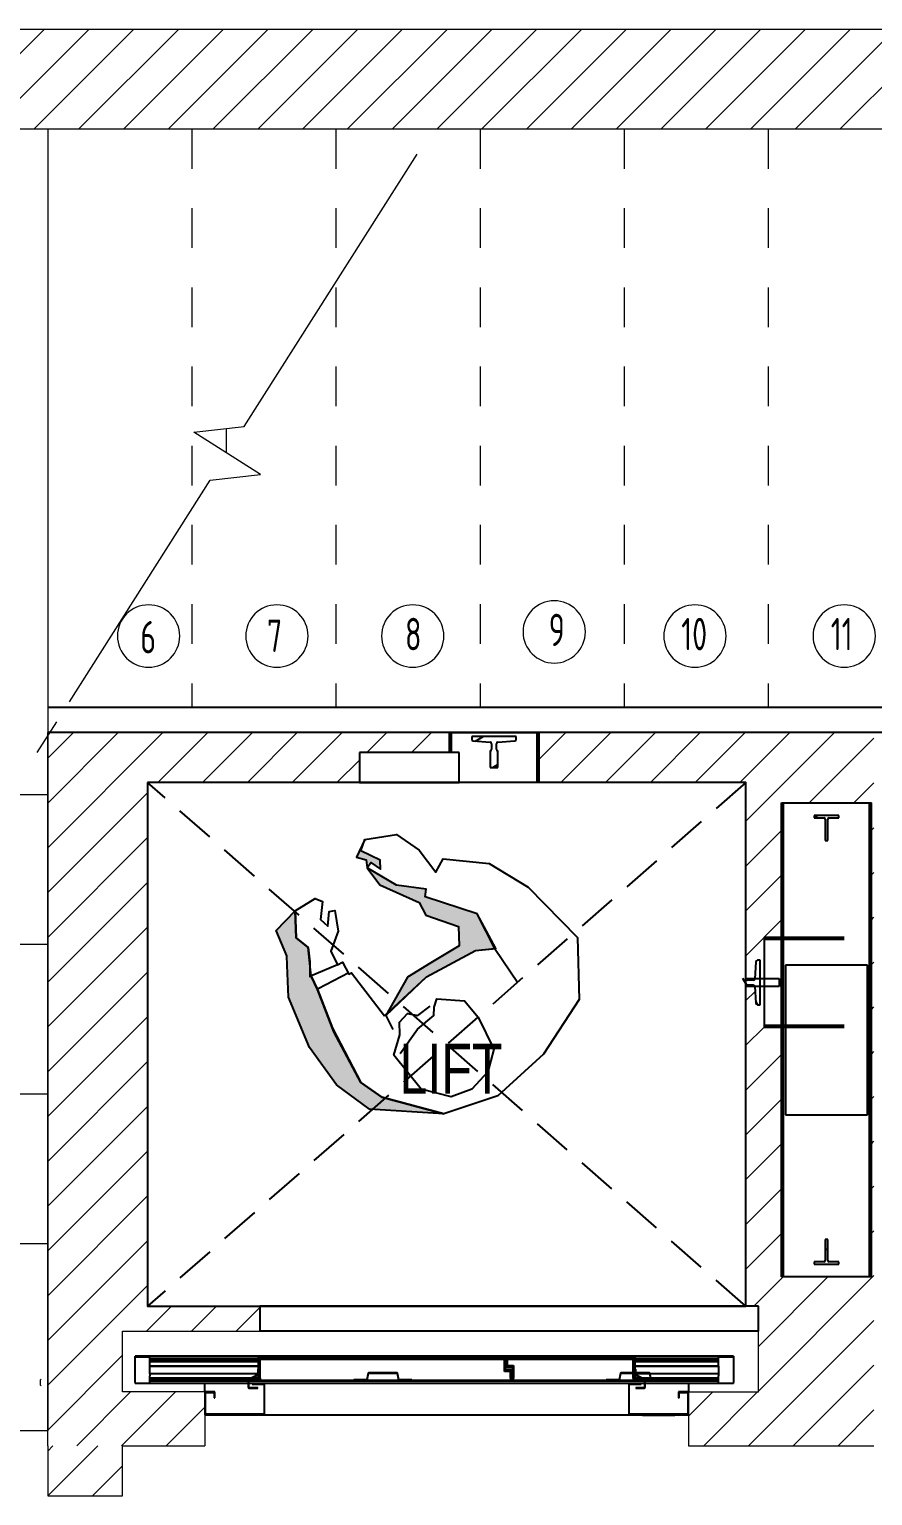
# Model space of a CAD drawing. Header units: millimetres. Extents: x -18512 to 101824, y -95768 to 52898.
# Drawn here: x 17711 to 19402, y -56457 to -53517 of the extents above; entities that cross this region are included whole.
import ezdxf

# ---------------------------------------------------------------- set-up
doc = ezdxf.new("R2010")
doc.units = ezdxf.units.MM
doc.header["$LTSCALE"] = 25
doc.linetypes.add('Dash', pattern=[6.35, 3.175, -3.175])
doc.linetypes.add('HIDDEN2', pattern=[4.7625, 3.175, -1.5875])
doc.layers.get('0').update_dxf_attribs({"color": 254, "lineweight": 0})
for name, color, linetype in [('721T_Furniture', 1, 'Continuous'), ('A-WALL-LINE', 7, 'Continuous'), ('AR WALL HATCH', 8, 'Continuous'), ('hidden', 2, 'HIDDEN2'), ('projection 1', 1, 'Continuous'), ('projection 2', 2, 'Continuous'), ('SGF GLASS', 152, 'Continuous'), ('shadow', 251, 'Continuous')]:
    doc.layers.add(name, color=color, linetype=linetype)
for name, color, linetype, lineweight in [('A-ANNO-NOTE', 2, 'Continuous', 9), ('A-AREA-IDEN', 2, 'Continuous', 9), ('A-FLOR-OTLN', 6, 'Continuous', 18), ('A-FLOR-STRS', 2, 'Continuous', 9), ('hatch', 252, 'Continuous', 0), ('I-WALL', 2, 'Continuous', 9)]:
    doc.layers.add(name, color=color, linetype=linetype, lineweight=lineweight)
doc.styles.add('Arial Narrow_1', font='fi_9001f.ttf', dxfattribs={"width": 0.75, "height": 235.987842})
doc.styles.add('Arial Narrow_4', font='fi_9001f.ttf', dxfattribs={"width": 0.75, "height": 147.492401})
pattern_1 = [(30, (12271.61, -58633.54), (-31.75, 54.9926), [])]

# ---------------------------------------------------------------- blocks, each defined once
blk = doc.blocks.new('M_CIRCLE-2 - M_SECTION-8340926-STAIR _ FIRST FLOOR')
at = {"layer": 'A-ANNO-NOTE'}
blk.add_circle((0, 0), 2.5, dxfattribs=at)
blk = doc.blocks.new('M_CIRCLE-2 - M_SECTION-8340927-STAIR _ FIRST FLOOR')
at = {"layer": 'A-ANNO-NOTE'}
blk.add_circle((0, 0), 2.5, dxfattribs=at)
blk = doc.blocks.new('M_CIRCLE-2 - M_SECTION-8340928-STAIR _ FIRST FLOOR')
at = {"layer": 'A-ANNO-NOTE'}
blk.add_circle((0, 0), 2.5, dxfattribs=at)
blk = doc.blocks.new('M_CIRCLE-2 - M_SECTION-8340939-STAIR _ FIRST FLOOR')
at = {"layer": 'A-ANNO-NOTE'}
blk.add_circle((0, 0), 2.5, dxfattribs=at)
blk = doc.blocks.new('M_CIRCLE-2 - M_SECTION-8340940-STAIR _ FIRST FLOOR')
at = {"layer": 'A-ANNO-NOTE'}
blk.add_circle((0, 0), 2.5, dxfattribs=at)
blk = doc.blocks.new('M_CIRCLE-2 - M_SECTION-8340941-STAIR _ FIRST FLOOR')
at = {"layer": 'A-ANNO-NOTE'}
blk.add_circle((0, 0), 2.5, dxfattribs=at)
blk = doc.blocks.new('man-stand-shdw')
at = {"layer": 'shadow'}
for points in [[(36.03, 15.93), (34.78, 11.86), (32.78, 12.86), (31.43, 11.72), (26.78, 10.86), (17.78, 13.86), (14.78, 12.86), (7.78, 15.86), (4.78, 12.86), (6.78, 5.86), (8.44, 0.05), (6.21, -9.52), (5.41, 2.9), (1.4, 14.52), (-1.45, 17.76), (6.61, 20.73), (17.62, 15.73), (18.62, 17.13), (24.02, 13.32), (31.43, 11.72), (31.63, 13.12), (29.03, 13.52), (30.43, 14.92), (35.03, 13.52)], [(-18.02, -16.73), (-5.22, -27.14), (3.78, -28.14), (13.78, -26.14), (24.78, -21.14), (29.78, -16.14), (31.28, -14.64), (36.78, -12.14), (36.63, -6.11), (32.43, -10.32), (29.03, -10.12), (26.62, -12.22), (24.42, -14.52), (24.22, -14.32), (21.22, -15.52), (12.98, -19.56), (0.2, -24.14), (-5.41, -23.34)]]:
    blk.add_hatch(color=256, dxfattribs=at).paths.add_polyline_path(points)
blk.add_lwpolyline([(6.41, -9.72), (5.41, 2.9), (1.4, 14.52), (-1.6, 17.93), (6.61, 20.73), (17.62, 15.73), (18.62, 17.13), (24.02, 13.32), (31.43, 11.72), (31.63, 13.12), (29.03, 13.52), (30.43, 14.92), (35.03, 13.52), (36.03, 15.93), (31.63, 21.53), (25.62, 22.34), (19.62, 21.33), (20.42, 24.54), (12.21, 30.75), (2.4, 32.75), (-13.21, 31.95), (-22.82, 22.14), (-25.22, 7.91), (-24.02, -5.71), (-18.02, -16.73), (-5.41, -23.34), (0.2, -24.14), (12.21, -19.93), (21.22, -15.52), (24.22, -14.32), (29.03, -10.12), (32.43, -10.32), (36.63, -6.11), (35.23, -1.1), (33.63, -0.5), (31.23, -3.71), (29.03, -3.71), (31.03, -1.1), (30.23, -0.1), (26.62, -2.9), (24.82, -7.31), (21.62, -8.51), (21.22, -7.31), (18.42, -8.31), (18.22, -7.71)], close=True)
for points in [[(-1.6, 17.73), (-10.21, 15.73)], [(-1.8, -13.52), (-1, -6.91), (-1.6, -2.3), (-0.4, -0.9), (0.4, 0.9), (-4.4, 4.71), (-9.01, 4.11), (-16.42, 1.3), (-18.82, -3.31), (-18.82, -8.51), (-16.62, -12.92), (-10.61, -16.13), (-1, -14.72), (1, -10.52), (3, -8.51), (3, -5.91), (1, -4.71), (0.4, -1.3)], [(6.21, -9.52), (3, -10.72)], [(18.62, -8.11), (21.22, -15.32)], [(21.62, -8.51), (24.42, -14.52)]]:
    blk.add_lwpolyline(points)
for points in [[(36.03, 15.93), (34.78, 11.86), (32.78, 12.86), (31.43, 11.72), (26.78, 10.86), (17.78, 13.86), (14.78, 12.86), (7.78, 15.86), (4.78, 12.86), (6.78, 5.86), (8.44, 0.05), (6.21, -9.52), (5.41, 2.9), (1.4, 14.52), (-1.45, 17.76), (6.61, 20.73), (17.62, 15.73), (18.62, 17.13), (24.02, 13.32), (31.43, 11.72), (31.63, 13.12), (29.03, 13.52), (30.43, 14.92), (35.03, 13.52)], [(-18.02, -16.73), (-5.22, -27.14), (3.78, -28.14), (13.78, -26.14), (24.78, -21.14), (29.78, -16.14), (31.28, -14.64), (36.78, -12.14), (36.63, -6.11), (32.43, -10.32), (29.03, -10.12), (26.62, -12.22), (24.42, -14.52), (24.22, -14.32), (21.22, -15.52), (12.98, -19.56), (0.2, -24.14), (-5.41, -23.34), (-18.02, -16.73)]]:
    blk.add_lwpolyline(points, close=True, dxfattribs=at)

msp = doc.modelspace()

# ---------------------------------------------------------------- hatches: boundary and pattern name
at = {"layer": 'AR WALL HATCH', "lineweight": 5, "ltscale": 25}
h = msp.add_hatch(dxfattribs=at)
h.set_pattern_fill('ANSI31', color=256, scale=20, style=0)
h.set_pattern_definition([(45, (15109.02, 35539.32), (-44.90128, 44.90128), [])])
h.paths.add_polyline_path([(20263.4, -53517.4), (20263.4, -53567.4), (20462.8, -53567.4), (20462.8, -53717.4), (16108.1, -53717.4), (16108.1, -53567.4), (16888.1, -53567.4), (16888.1, -53517.4), (19256.7, -53517.4)])
h = msp.add_hatch(dxfattribs=at)
h.set_pattern_fill('ANSI31', color=256, scale=20, style=0)
h.set_pattern_definition([(45, (-5e-12, -25850), (-44.90128, 44.90128), [])])
h.paths.add_polyline_path([(19404.9, -54960.4), (19404.9, -54927.4), (18733.1, -54927.4), (18733.1, -55027.4), (19148.3, -55027.4), (19148.3, -55420.5), (19165.9, -55420.5), (19168.3, -55387, -0.393583), (19171.4, -55384), (19176.9, -55384), (19176.9, -55420.5), (19184.9, -55420.5), (19184.9, -55346.5), (19184.9, -55342.5), (19184.9, -55338.5), (19219.9, -55338.5), (19219.9, -55068.5), (19223.9, -55068.5), (19227.9, -55068.5), (19391.9, -55068.5), (19395.9, -55068.5), (19399.9, -55068.5), (19399.9, -56018.5), (19395.9, -56018.5), (19391.9, -56018.5), (19227.9, -56018.5), (19223.9, -56018.5), (19219.9, -56018.5), (19219.9, -55518.5), (19184.9, -55518.5), (19184.9, -55514.5), (19184.9, -55510.5), (19184.9, -55436.5), (19176.9, -55436.5), (19176.9, -55473), (19171.4, -55473, -0.393577), (19168.3, -55470.1), (19165.9, -55436.5), (19148.3, -55436.5), (19148.3, -56077.4), (19173.2, -56077.4), (19173.2, -56127.4), (19173.3, -56249.4), (19033.2, -56249.4), (19033.2, -56357.4), (19404.9, -56357.4)])
h.paths.add_polyline_path([(17948.1, -55027.4), (18373.2, -55027.4), (18373.2, -54967.4), (18553.1, -54967.4), (18553.1, -54927.4), (17752.5, -54927.4), (17748.1, -54934.3), (17748.1, -56357.4), (18063.2, -56357.4), (18063.2, -56249.4), (17898.2, -56249.4), (17898.2, -56127.4), (18173.2, -56127.4), (18173.2, -56077.4), (17948.1, -56077.4)])
h = msp.add_hatch(dxfattribs=at)
h.set_pattern_fill('ANSI31', color=256, scale=20, style=0)
h.set_pattern_definition([(45, (11249.02, 34299.323), (-44.90128, 44.90128), [])])
h.paths.add_polyline_path([(17898.1, -56357.4), (17898.1, -56457.4), (17735.1, -56457.4), (17812, -56457.4), (17748.1, -56457.4), (17748.1, -56357.4)])
at = {"layer": 'projection 1'}
h = msp.add_hatch(dxfattribs=at)
h.set_pattern_fill('ANSI31', color=256, scale=508, angle=345.0002, style=0)
h.set_pattern_definition([(30.0002, (15438.094, -49954.02), (-31.7502, 54.9925), [])])
edge = h.paths.add_edge_path()
edge.add_ellipse((18635.1, -54949.6), major_axis=(3.19, -0.23), ratio=1, start_angle=4.0656, end_angle=90)
edge.add_line((18635.4, -54946.4), (18601.6, -54944))
edge.add_ellipse((18601.8, -54940.9), major_axis=(-3.2, 0), ratio=1, start_angle=0, end_angle=85.9344, ccw=False)
edge.add_line((18598.6, -54940.9), (18598.6, -54935.4))
edge.add_line((18598.6, -54935.4), (18687.6, -54935.4))
edge.add_line((18687.6, -54935.4), (18687.6, -54940.9))
edge.add_ellipse((18684.4, -54940.9), major_axis=(3.19, 0.23), ratio=1, start_angle=270, end_angle=355.9344, ccw=False)
edge.add_line((18684.6, -54944), (18650.8, -54946.4))
edge.add_ellipse((18651.1, -54949.6), major_axis=(-3.2, 0), ratio=1, start_angle=274.0656, end_angle=360)
edge.add_line((18647.9, -54949.6), (18647.9, -54960.8))
edge.add_ellipse((18651.1, -54960.8), major_axis=(-3.24, 0), ratio=1, start_angle=0, end_angle=90)
edge.add_line((18651.1, -54964), (18651.1, -54997.4))
edge.add_line((18651.1, -54997.4), (18635.1, -54997.4))
edge.add_line((18635.1, -54997.4), (18635.1, -54964))
edge.add_ellipse((18635.1, -54960.8), major_axis=(0, -3.24), ratio=1, start_angle=0, end_angle=90)
edge.add_line((18638.3, -54960.8), (18638.3, -54949.6))
h = msp.add_hatch(dxfattribs=at)
h.set_pattern_fill('ANSI31', color=256, scale=508, angle=705, style=0)
h.set_pattern_definition(pattern_1)
edge = h.paths.add_edge_path()
edge.add_ellipse((19304.9, -55101), major_axis=(2.5, 0), ratio=1, start_angle=0, end_angle=90)
edge.add_line((19304.9, -55098.5), (19284.9, -55098.5))
edge.add_line((19284.9, -55098.5), (19284.9, -55093.5))
edge.add_line((19284.9, -55093.5), (19334.9, -55093.5))
edge.add_line((19334.9, -55093.5), (19334.9, -55098.5))
edge.add_line((19334.9, -55098.5), (19314.9, -55098.5))
edge.add_ellipse((19314.9, -55101), major_axis=(0, 2.5), ratio=1, start_angle=0, end_angle=90)
edge.add_line((19312.4, -55101), (19312.4, -55143.5))
edge.add_line((19312.4, -55143.5), (19307.4, -55143.5))
edge.add_line((19307.4, -55143.5), (19307.4, -55101))
h = msp.add_hatch(dxfattribs=at)
h.set_pattern_fill('ANSI31', color=256, scale=508, angle=435.0002, style=0)
h.set_pattern_definition([(120.0002, (12271.61, -58633.54), (-54.9925, -31.75017), [])])
edge = h.paths.add_edge_path()
edge.add_line((19171.4, -55473), (19176.9, -55473))
edge.add_line((19176.9, -55473), (19176.9, -55384))
edge.add_line((19176.9, -55384), (19171.4, -55384))
edge.add_ellipse((19171.4, -55387.2), major_axis=(-3.2, 0), ratio=1, start_angle=270, end_angle=355.9344)
edge.add_line((19168.3, -55387), (19165.9, -55420.8))
edge.add_ellipse((19162.7, -55420.6), major_axis=(-0.23, -3.19), ratio=1, start_angle=4.0656, end_angle=90, ccw=False)
edge.add_line((19162.7, -55423.8), (19151.5, -55423.8))
edge.add_ellipse((19151.5, -55420.5), major_axis=(-3.24, 0), ratio=1, start_angle=0, end_angle=90, ccw=False)
edge.add_line((19148.3, -55420.5), (19114.9, -55420.5))
edge.add_line((19114.9, -55420.5), (19114.9, -55436.5))
edge.add_line((19114.9, -55436.5), (19148.3, -55436.5))
edge.add_ellipse((19151.5, -55436.5), major_axis=(0, 3.24), ratio=1, start_angle=0, end_angle=90, ccw=False)
edge.add_line((19151.5, -55433.3), (19162.7, -55433.3))
edge.add_ellipse((19162.7, -55436.5), major_axis=(3.2, 0), ratio=1, start_angle=4.0656, end_angle=90, ccw=False)
edge.add_line((19165.9, -55436.3), (19168.3, -55470.1))
edge.add_ellipse((19171.4, -55469.8), major_axis=(-3.19, -0.23), ratio=1, start_angle=0, end_angle=85.9344)
h = msp.add_hatch(dxfattribs=at)
h.set_pattern_fill('ANSI31', color=256, scale=508, angle=705, style=0)
h.set_pattern_definition(pattern_1)
edge = h.paths.add_edge_path()
edge.add_line((19312.4, -55986), (19312.4, -55943.5))
edge.add_line((19312.4, -55943.5), (19307.4, -55943.5))
edge.add_line((19307.4, -55943.5), (19307.4, -55986))
edge.add_ellipse((19304.9, -55986), major_axis=(0, -2.5), ratio=1, start_angle=0, end_angle=90, ccw=False)
edge.add_line((19304.9, -55988.5), (19284.9, -55988.5))
edge.add_line((19284.9, -55988.5), (19284.9, -55993.5))
edge.add_line((19284.9, -55993.5), (19334.9, -55993.5))
edge.add_line((19334.9, -55993.5), (19334.9, -55988.5))
edge.add_line((19334.9, -55988.5), (19314.9, -55988.5))
edge.add_ellipse((19314.9, -55986), major_axis=(-2.5, 0), ratio=1, start_angle=0, end_angle=90, ccw=False)
h = msp.add_hatch(dxfattribs=at)
h.set_pattern_fill('ANSI31', color=256, scale=508, angle=450.0002, style=0)
h.set_pattern_definition([(135.0002, (12664.86, -58554.355), (-44.9011, -44.90145), [])])
edge = h.paths.add_edge_path()
edge.add_line((18679, -56206.6), (18679, -56226.2))
edge.add_line((18679, -56226.2), (18161.4, -56226.2))
edge.add_line((18161.4, -56226.2), (18161.4, -56179.6))
edge.add_line((18161.4, -56179.6), (18185.2, -56179.6))
edge.add_line((18185.2, -56179.6), (18185.2, -56178.4))
edge.add_line((18185.2, -56178.4), (18161.4, -56178.4))
edge.add_ellipse((18161.4, -56179.6), major_axis=(-1.2, 0), ratio=1, start_angle=270, end_angle=360)
edge.add_line((18160.2, -56179.6), (18160.2, -56226.2))
edge.add_ellipse((18161.4, -56226.2), major_axis=(-1.2, 0), ratio=1, start_angle=0, end_angle=90)
edge.add_line((18161.4, -56227.4), (18679, -56227.4))
edge.add_ellipse((18679, -56226.2), major_axis=(1.2, 0), ratio=1, start_angle=270, end_angle=360)
edge.add_line((18680.2, -56226.2), (18680.2, -56206.6))
edge.add_ellipse((18679, -56206.6), major_axis=(0, 1.2), ratio=1, start_angle=270, end_angle=360)
edge.add_line((18679, -56205.4), (18666.2, -56205.4))
edge.add_line((18666.2, -56205.4), (18666.2, -56179.6))
edge.add_ellipse((18665, -56179.6), major_axis=(0, 1.2), ratio=1, start_angle=270, end_angle=360)
edge.add_line((18665, -56178.4), (18654.2, -56178.4))
edge.add_line((18654.2, -56178.4), (18654.2, -56179.6))
edge.add_line((18654.2, -56179.6), (18665, -56179.6))
edge.add_line((18665, -56179.6), (18665, -56205.4))
edge.add_ellipse((18666.2, -56205.4), major_axis=(0, -1.2), ratio=1, start_angle=270, end_angle=360)
edge.add_line((18666.2, -56206.6), (18679, -56206.6))
h = msp.add_hatch(dxfattribs=at)
h.set_pattern_fill('ANSI31', color=256, scale=508, angle=450.0002, style=0)
h.set_pattern_definition([(135.0002, (12674.86, -58554.355), (-44.9011, -44.90145), [])])
edge = h.paths.add_edge_path()
edge.add_line((18170.2, -56214.3), (18170.2, -56203.9))
edge.add_line((18170.2, -56203.9), (18169.2, -56203.9))
edge.add_line((18169.2, -56203.9), (18169.2, -56214.3))
edge.add_ellipse((18168.2, -56214.3), major_axis=(0, -1), ratio=1, start_angle=27.7585, end_angle=90, ccw=False)
edge.add_line((18168.7, -56215.1), (18151.3, -56224.3))
edge.add_ellipse((18152.2, -56226.1), major_axis=(-1.77, -0.93), ratio=1, start_angle=270, end_angle=332.2415)
edge.add_line((18150.2, -56226.1), (18150.2, -56239.9))
edge.add_ellipse((18152.2, -56239.9), major_axis=(0, -2), ratio=1, start_angle=270, end_angle=360)
edge.add_line((18152.2, -56241.9), (18169.2, -56241.9))
edge.add_line((18169.2, -56241.9), (18169.2, -56240.9))
edge.add_line((18169.2, -56240.9), (18152.2, -56240.9))
edge.add_ellipse((18152.2, -56239.9), major_axis=(-1, 0), ratio=1, start_angle=0, end_angle=90, ccw=False)
edge.add_line((18151.2, -56239.9), (18151.2, -56226.1))
edge.add_ellipse((18152.2, -56226.1), major_axis=(0, 1), ratio=1, start_angle=27.7585, end_angle=90, ccw=False)
edge.add_line((18151.7, -56225.2), (18169.1, -56216))
edge.add_ellipse((18168.2, -56214.3), major_axis=(1.77, 0.93), ratio=1, start_angle=270, end_angle=332.2415)
h = msp.add_hatch(dxfattribs=at)
h.set_pattern_fill('ANSI31', color=256, scale=508, angle=375, style=0)
h.set_pattern_definition([(60, (12664.86, -58554.355), (-54.9926, 31.75), [])])
edge = h.paths.add_edge_path()
edge.add_ellipse((18448.9, -56212.1), major_axis=(0, 0.1), ratio=1, start_angle=280, end_angle=360)
edge.add_line((18448.9, -56212), (18391.4, -56212))
edge.add_ellipse((18391.4, -56212.1), major_axis=(0.0174, 0.0985), ratio=1, start_angle=10, end_angle=90)
edge.add_line((18391.4, -56212), (18389, -56225.4))
edge.add_ellipse((18388.1, -56225.3), major_axis=(0.9, 0), ratio=1, start_angle=270, end_angle=350, ccw=False)
edge.add_line((18388.1, -56226.2), (18362.2, -56226.2))
edge.add_line((18362.2, -56226.2), (18362.2, -56225.4))
edge.add_line((18362.2, -56225.4), (18388.1, -56225.4))
edge.add_ellipse((18388.1, -56225.3), major_axis=(-0.0174, -0.0985), ratio=1, start_angle=10, end_angle=90)
edge.add_line((18388.2, -56225.3), (18390.6, -56211.9))
edge.add_ellipse((18391.4, -56212.1), major_axis=(-0.9, 0), ratio=1, start_angle=270, end_angle=350, ccw=False)
edge.add_line((18391.4, -56211.2), (18448.9, -56211.2))
edge.add_ellipse((18448.9, -56212.1), major_axis=(-0.156, 0.886), ratio=1, start_angle=270, end_angle=350, ccw=False)
edge.add_line((18449.8, -56211.9), (18452.2, -56225.3))
edge.add_ellipse((18452.3, -56225.3), major_axis=(0, -0.1), ratio=1, start_angle=280, end_angle=360)
edge.add_line((18452.3, -56225.4), (18478.2, -56225.4))
edge.add_line((18478.2, -56225.4), (18478.2, -56226.2))
edge.add_line((18478.2, -56226.2), (18452.3, -56226.2))
edge.add_ellipse((18452.3, -56225.3), major_axis=(0.156, -0.886), ratio=1, start_angle=270, end_angle=350, ccw=False)
edge.add_line((18451.4, -56225.4), (18449, -56212))
h = msp.add_hatch(dxfattribs=at)
h.set_pattern_fill('ANSI31', color=256, scale=508, angle=705, style=0)
h.set_pattern_definition([(30, (12664.86, -58554.355), (-31.75, 54.9926), [])])
edge = h.paths.add_edge_path()
edge.add_ellipse((18897.4, -56212.1), major_axis=(0.0174, 0.0985), ratio=1, start_angle=10, end_angle=90)
edge.add_line((18897.4, -56212), (18895, -56225.4))
edge.add_ellipse((18894.1, -56225.3), major_axis=(0.9, 0), ratio=1, start_angle=270, end_angle=350, ccw=False)
edge.add_line((18894.1, -56226.2), (18868.2, -56226.2))
edge.add_line((18868.2, -56226.2), (18868.2, -56225.4))
edge.add_line((18868.2, -56225.4), (18894.1, -56225.4))
edge.add_ellipse((18894.1, -56225.3), major_axis=(-0.0174, -0.0985), ratio=1, start_angle=10, end_angle=90)
edge.add_line((18894.2, -56225.3), (18896.6, -56211.9))
edge.add_ellipse((18897.4, -56212.1), major_axis=(0, 0.9), ratio=1, start_angle=0, end_angle=80, ccw=False)
edge.add_line((18897.4, -56211.2), (18954.9, -56211.2))
edge.add_ellipse((18954.9, -56212.1), major_axis=(-0.156, 0.886), ratio=1, start_angle=270, end_angle=350, ccw=False)
edge.add_line((18955.8, -56211.9), (18958.2, -56225.3))
edge.add_ellipse((18958.3, -56225.3), major_axis=(-0.1, 0), ratio=1, start_angle=10, end_angle=90)
edge.add_line((18958.3, -56225.4), (18984.2, -56225.4))
edge.add_line((18984.2, -56225.4), (18984.2, -56226.2))
edge.add_line((18984.2, -56226.2), (18958.3, -56226.2))
edge.add_ellipse((18958.3, -56225.3), major_axis=(0.156, -0.886), ratio=1, start_angle=270, end_angle=350, ccw=False)
edge.add_line((18957.4, -56225.4), (18955, -56212))
edge.add_ellipse((18954.9, -56212.1), major_axis=(0, 0.1), ratio=1, start_angle=280, end_angle=360)
edge.add_line((18954.9, -56212), (18897.4, -56212))

# ---------------------------------------------------------------- linework, layer by layer
at = {"layer": 'A-FLOR-OTLN'}
for p, q in [((17748.1, -53717.4), (17748.1, -56327.4)), ((18106.2, -54317.7), (18106.2, -54366.1)), ((17748.1, -55052.4), (16208.1, -55052.4)), ((17748.1, -55352.4), (16208.1, -55352.4)), ((17748.1, -55652.4), (16208.1, -55652.4)), ((17748.1, -55952.4), (16208.1, -55952.4)), ((17748.1, -56327.4, 0), (16208.1, -56327.4))]:
    msp.add_line(p, q, dxfattribs=at)
at = {"layer": 'A-FLOR-STRS'}
for p, q in [((17748.1, -53717.4), (17748.1, -55352.4)), ((18142.1, -54313.7), (18489.1, -53767.4)), ((18041.1, -54324.8), (18142.1, -54313.7)), ((18175.1, -54409.9), (18041.1, -54324.8)), ((18074.1, -54421), (18175.1, -54409.9)), ((17791.7, -54865.6), (18074.1, -54421)), ((17727.1, -54967.4), (17766.3, -54905.6))]:
    msp.add_line(p, q, dxfattribs=at)
at = {"layer": 'A-WALL-LINE'}
msp.add_line((17898.2, -56357.4), (17898.2, -56357.4), dxfattribs=at)
at = {"layer": 'hatch', "linetype": 'Dash', "lineweight": 9}
for p, q in [((18037.1, -53717.4), (18037.1, -54877.4)), ((18326.1, -53717.4), (18326.1, -54877.4)), ((18615.1, -53717.4), (18615.1, -54877.4)), ((18904.1, -53717.4), (18904.1, -54877.4)), ((19193.1, -53717.4), (19193.1, -54877.4))]:
    msp.add_line(p, q, dxfattribs=at)
at = {"layer": 'hidden'}
for p, q in [((19148.3, -56077.4, 0), (17948.1, -55027.4, 0)), ((19148.3, -55027.4, 0), (17948.1, -56077.4, 0))]:
    msp.add_line(p, q, dxfattribs=at)
at = {"layer": 'I-WALL'}
for p, q in [((20263.4, -53517.4), (16888.1, -53517.4)), ((20368.1, -53717.4), (16208.1, -53717.4)), ((17748.1, -56357.4), (17748.1, -54927.4, 0)), ((17748.1, -54927.4, 0), (19404.9, -54927.4, 0)), ((17898.2, -56249.4, 0), (17898.2, -56127.4, 0)), ((17898.2, -56127.4, 0), (18173.2, -56127.4, 0)), ((19173.3, -56249.4, 0), (19173.2, -56127.4, 0)), ((18064.4, -56249.4, 0), (17898.2, -56249.4, 0)), ((18063.2, -56249.4, 0), (18063.2, -56357.4)), ((19033.2, -56249.4, 0), (19033.2, -56357.4)), ((19033.2, -56249.4, 0), (19173.3, -56249.4, 0)), ((17748.1, -56357.4), (17748.1, -56457.4)), ((17898.1, -56357.4), (18063.2, -56357.4)), ((17898.1, -56457.4), (17898.1, -56357.4)), ((19033.2, -56357.4), (19404.9, -56357.4)), ((17748.1, -56457.4), (17898.1, -56457.4))]:
    msp.add_line(p, q, dxfattribs=at)
at = {"layer": 'I-WALL', "color": 152}
for p, q in [((17735.2, -56223.8), (17733.2, -56225.8)), ((17733.2, -56225.8), (17733.2, -56235.4)), ((17735.2, -56237.4), (17733.2, -56235.4))]:
    msp.add_line(p, q, dxfattribs=at)
at = {"layer": 'projection 1'}
for p, q in [((18553.1, -54927.4, 0), (18553.1, -54967.4, 0)), ((18553.1, -54927.4, 0), (18557.1, -54927.4, 0)), ((18557.1, -54927.4, 0), (18557.1, -54967.4, 0)), ((18557.1, -54927.4, 0), (18561.1, -54927.4, 0)), ((18561.1, -54927.4, 0), (18725.1, -54927.4, 0)), ((18687.6, -54935.4, 0), (18598.6, -54935.4, 0)), ((18598.6, -54935.4, 0), (18598.6, -54940.9, 0)), ((18601.6, -54944, 0), (18635.4, -54946.4, 0)), ((18650.8, -54946.4, 0), (18684.6, -54944, 0)), ((18687.6, -54940.9, 0), (18687.6, -54935.4, 0)), ((18725.1, -54927.4, 0), (18729.1, -54927.4, 0)), ((18729.1, -54927.4, 0), (18729.1, -55027.3, 0)), ((18729.1, -54927.4, 0), (18733.1, -54927.4, 0)), ((18733.1, -54927.4, 0), (18733.1, -55027.3, 0)), ((18373.2, -54967.4, 0), (18373.2, -55027.4, 0)), ((18573.2, -54967.4, 0), (18373.2, -54967.4, 0)), ((18573.2, -55027.4, 0), (18573.2, -54967.4, 0)), ((18635.1, -54964, 0), (18635.1, -54997.4, 0)), ((18638.3, -54949.6, 0), (18638.3, -54960.8, 0)), ((18647.9, -54960.8, 0), (18647.9, -54949.6, 0)), ((18651.1, -54997.4, 0), (18651.1, -54964, 0)), ((18635.1, -54997.4, 0), (18651.1, -54997.4, 0)), ((18373.2, -55027.4, 0), (18573.2, -55027.4, 0)), ((19219.9, -55068.5, 0), (19223.9, -55068.5, 0)), ((19219.9, -56018.5, 0), (19219.9, -55068.5, 0)), ((19223.9, -55068.5, 0), (19227.9, -55068.5, 0)), ((19223.9, -56018.5, 0), (19223.9, -55068.5, 0)), ((19227.9, -55068.5, 0), (19391.9, -55068.5, 0)), ((19334.9, -55093.5, 0), (19284.9, -55093.5, 0)), ((19284.9, -55093.5, 0), (19284.9, -55098.5, 0)), ((19334.9, -55098.5, 0), (19334.9, -55093.5, 0)), ((19391.9, -55068.5, 0), (19395.9, -55068.5, 0)), ((19395.9, -55068.5, 0), (19399.9, -55068.5, 0)), ((19395.9, -56018.5, 0), (19395.9, -55068.5, 0)), ((19399.9, -56018.5, 0), (19399.9, -55068.5, 0)), ((19284.9, -55098.5, 0), (19304.9, -55098.5, 0)), ((19307.4, -55101, 0), (19307.4, -55143.5, 0)), ((19312.4, -55143.5, 0), (19312.4, -55101, 0)), ((19314.9, -55098.5, 0), (19334.9, -55098.5, 0)), ((19307.4, -55143.5, 0), (19312.4, -55143.5, 0)), ((19184.9, -55338.5, 0), (19184.9, -55342.5, 0)), ((19345.1, -55338.5, 0), (19184.9, -55338.5, 0)), ((19184.9, -55342.5, 0), (19184.9, -55346.5, 0)), ((19345.1, -55342.5, 0), (19184.9, -55342.5, 0)), ((19184.9, -55346.5, 0), (19184.9, -55510.5, 0)), ((19168.3, -55387, 0), (19165.9, -55420.8, 0)), ((19176.9, -55384, 0), (19171.4, -55384, 0)), ((19176.9, -55473, 0), (19176.9, -55384, 0)), ((19227.9, -55393.5, 0), (19227.9, -55693.5, 0)), ((19391.9, -55393.5, 0), (19227.9, -55393.5, 0)), ((19391.9, -55693.5, 0), (19391.9, -55393.5, 0)), ((19148.3, -55420.5, 0), (19214.9, -55420.5, 0)), ((19214.9, -55436.5, 0), (19148.3, -55436.5, 0)), ((19162.7, -55423.8, 0), (19151.5, -55423.8, 0)), ((19151.5, -55433.3, 0), (19162.7, -55433.3, 0)), ((19165.9, -55436.3, 0), (19168.3, -55470.1, 0)), ((19214.9, -55420.5, 0), (19214.9, -55436.5, 0)), ((19171.4, -55473, 0), (19176.9, -55473, 0)), ((19184.9, -55510.5, 0), (19184.9, -55514.5, 0)), ((19184.9, -55514.5, 0), (19184.9, -55518.5, 0)), ((19345.1, -55514.5, 0), (19184.9, -55514.5, 0)), ((19345.1, -55518.5, 0), (19184.9, -55518.5, 0)), ((19227.9, -55693.5, 0), (19391.9, -55693.5, 0)), ((19312.4, -55943.5, 0), (19307.4, -55943.5, 0)), ((19307.4, -55943.5, 0), (19307.4, -55986, 0)), ((19312.4, -55986, 0), (19312.4, -55943.5, 0)), ((19304.9, -55988.5, 0), (19284.9, -55988.5, 0)), ((19284.9, -55988.5, 0), (19284.9, -55993.5, 0)), ((19284.9, -55993.5, 0), (19334.9, -55993.5, 0)), ((19334.9, -55988.5, 0), (19314.9, -55988.5, 0)), ((19334.9, -55993.5, 0), (19334.9, -55988.5, 0)), ((19223.9, -56018.5, 0), (19219.9, -56018.5, 0)), ((19227.9, -56018.5, 0), (19223.9, -56018.5, 0)), ((19391.9, -56018.5, 0), (19227.9, -56018.5, 0)), ((19395.9, -56018.5, 0), (19391.9, -56018.5, 0)), ((19399.9, -56018.5, 0), (19395.9, -56018.5, 0)), ((18183.2, -56177.4, 0), (17923.2, -56177.4, 0)), ((17923.2, -56179.4, 0), (17923.2, -56177.4, 0)), ((17953.2, -56179.4, 0), (17923.2, -56179.4, 0)), ((17923.2, -56230.4, 0), (17923.2, -56179.4, 0)), ((18171.4, -56178.4, 0), (17953.2, -56178.4, 0)), ((17953.2, -56182.9, 0), (17953.2, -56178.4, 0)), ((18170.2, -56182.9, 0), (17953.2, -56182.9, 0)), ((17953.2, -56183.4, 0), (17953.2, -56182.9, 0)), ((18170.2, -56179.6, 0), (18170.2, -56226.2, 0)), ((18195.2, -56178.4, 0), (18171.4, -56178.4, 0)), ((18171.4, -56226.2, 0), (18171.4, -56179.6, 0)), ((18171.4, -56179.6, 0), (18195.2, -56179.6, 0)), ((18174.2, -56182.9, 0), (18171.4, -56182.9, 0)), ((18664.2, -56180.2, 0), (18174.2, -56180.2, 0)), ((18174.2, -56184, 0), (18174.2, -56180.2, 0)), ((18913.2, -56177.4, 0), (18183.2, -56177.4, 0)), ((18183.2, -56178.4, 0), (18183.2, -56177.4, 0)), ((18654.2, -56178.4, 0), (18195.2, -56178.4, 0)), ((18195.2, -56179.6, 0), (18195.2, -56178.4, 0)), ((18665, -56178.4, 0), (18654.2, -56178.4, 0)), ((18654.2, -56178.4, 0), (18654.2, -56179.6, 0)), ((18654.2, -56179.6, 0), (18665, -56179.6, 0)), ((18664.2, -56184, 0), (18664.2, -56180.2, 0)), ((18665, -56182.9, 0), (18664.2, -56182.9, 0)), ((18667.4, -56178.4, 0), (18665, -56178.4, 0)), ((18665, -56179.6, 0), (18665, -56205.4, 0)), ((18666.2, -56205.4, 0), (18666.2, -56179.6, 0)), ((18666.2, -56179.6, 0), (18666.2, -56199.2, 0)), ((18678.2, -56178.4, 0), (18667.4, -56178.4, 0)), ((18667.4, -56199.2, 0), (18667.4, -56179.6, 0)), ((18667.4, -56179.6, 0), (18678.2, -56179.6, 0)), ((18670.2, -56182.9, 0), (18667.4, -56182.9, 0)), ((18670.2, -56184, 0), (18670.2, -56180.2, 0)), ((18922.2, -56180.2, 0), (18670.2, -56180.2, 0)), ((18901.2, -56178.4, 0), (18678.2, -56178.4, 0)), ((18678.2, -56179.6, 0), (18678.2, -56178.4, 0)), ((18925, -56178.4, 0), (18901.2, -56178.4, 0)), ((18901.2, -56178.4, 0), (18901.2, -56179.6, 0)), ((18901.2, -56179.6, 0), (18925, -56179.6, 0)), ((18913.2, -56178.4, 0), (18913.2, -56177.4, 0)), ((19123.2, -56177.4, 0), (18913.2, -56177.4, 0)), ((18922.2, -56184, 0), (18922.2, -56180.2, 0)), ((18925, -56182.9, 0), (18922.2, -56182.9, 0)), ((19093.2, -56178.4, 0), (18925, -56178.4, 0)), ((18925, -56179.6, 0), (18925, -56226.2, 0)), ((18926.2, -56226.2, 0), (18926.2, -56179.6, 0)), ((19093.2, -56182.9, 0), (18926.2, -56182.9, 0)), ((19093.2, -56182.9, 0), (19093.2, -56178.4, 0)), ((19123.2, -56179.4, 0), (19093.2, -56179.4, 0)), ((19093.2, -56183.4, 0), (19093.2, -56182.9, 0)), ((19123.2, -56177.4, 0), (19123.2, -56179.4, 0)), ((19123.2, -56179.4, 0), (19123.2, -56230.4, 0)), ((18170.2, -56183.4, 0), (17953.2, -56183.4, 0)), ((17953.2, -56183.9, 0), (17953.2, -56183.4, 0)), ((18170.2, -56183.9, 0), (17953.2, -56183.9, 0)), ((17953.2, -56188, 0), (17953.2, -56183.9, 0)), ((18170.2, -56188, 0), (17953.2, -56188, 0)), ((17953.2, -56188.5, 0), (17953.2, -56188, 0)), ((18170.2, -56188.5, 0), (17953.2, -56188.5, 0)), ((17953.2, -56189, 0), (17953.2, -56188.5, 0)), ((18170.2, -56189, 0), (17953.2, -56189, 0)), ((17953.2, -56193.5, 0), (17953.2, -56189, 0)), ((17953.2, -56197.5, 0), (17953.2, -56193.5, 0)), ((18170.2, -56197.5, 0), (17953.2, -56197.5, 0)), ((17953.2, -56197.9, 0), (17953.2, -56197.5, 0)), ((17953.2, -56197.9, 0), (18170.2, -56197.9, 0)), ((17953.2, -56212.9, 0), (17953.2, -56197.9, 0)), ((18170.2, -56203.9, 0), (18169.2, -56203.9, 0)), ((18169.2, -56203.9, 0), (18169.2, -56214.3, 0)), ((18170.2, -56214.3, 0), (18170.2, -56203.9, 0)), ((18174.2, -56183.4, 0), (18171.4, -56183.4, 0)), ((18174.2, -56183.9, 0), (18171.4, -56183.9, 0)), ((18174.2, -56188, 0), (18171.4, -56188, 0)), ((18174.2, -56188.5, 0), (18171.4, -56188.5, 0)), ((18174.2, -56189, 0), (18171.4, -56189, 0)), ((18174.2, -56197.5, 0), (18171.4, -56197.5, 0)), ((18171.4, -56197.9, 0), (18174.2, -56197.9, 0)), ((18664.2, -56184, 0), (18174.2, -56184, 0)), ((18174.2, -56184.3, 0), (18174.2, -56184, 0)), ((18174.2, -56222, 0), (18174.2, -56184.3, 0)), ((18390.6, -56211.9, 0), (18388.2, -56225.3, 0)), ((18389, -56225.4, 0), (18391.4, -56212, 0)), ((18448.9, -56211.2, 0), (18391.4, -56211.2, 0)), ((18391.4, -56212, 0), (18448.9, -56212, 0)), ((18449, -56212, 0), (18451.4, -56225.4, 0)), ((18452.2, -56225.3, 0), (18449.8, -56211.9, 0)), ((18665, -56183.4, 0), (18664.2, -56183.4, 0)), ((18665, -56183.9, 0), (18664.2, -56183.9, 0)), ((18664.2, -56184.3, 0), (18664.2, -56184, 0)), ((18664.2, -56208.3, 0), (18664.2, -56184.3, 0)), ((18665, -56188, 0), (18664.2, -56188, 0)), ((18665, -56188.5, 0), (18664.2, -56188.5, 0)), ((18665, -56189, 0), (18664.2, -56189, 0)), ((18665, -56197.5, 0), (18664.2, -56197.5, 0)), ((18664.2, -56197.9, 0), (18665, -56197.9, 0)), ((18676.2, -56208.3, 0), (18664.2, -56208.3, 0)), ((18679, -56205.4, 0), (18666.2, -56205.4, 0)), ((18666.2, -56206.6, 0), (18679, -56206.6, 0)), ((18670.2, -56183.4, 0), (18667.4, -56183.4, 0)), ((18670.2, -56183.9, 0), (18667.4, -56183.9, 0)), ((18670.2, -56188, 0), (18667.4, -56188, 0)), ((18670.2, -56188.5, 0), (18667.4, -56188.5, 0)), ((18670.2, -56189, 0), (18667.4, -56189, 0)), ((18682.2, -56197.5, 0), (18667.4, -56197.5, 0)), ((18667.4, -56197.9, 0), (18682.2, -56197.9, 0)), ((18680.2, -56199.2, 0), (18667.4, -56199.2, 0)), ((18667.4, -56200.4, 0), (18680.2, -56200.4, 0)), ((18670.2, -56184.3, 0), (18670.2, -56184, 0)), ((18922.2, -56184, 0), (18670.2, -56184, 0)), ((18670.2, -56196.3, 0), (18670.2, -56184.3, 0)), ((18670.2, -56196.3, 0), (18682.2, -56196.3, 0)), ((18676.2, -56222, 0), (18676.2, -56208.3, 0)), ((18679, -56206.6, 0), (18679, -56226.2, 0)), ((18680.2, -56200.4, 0), (18680.2, -56226.2, 0)), ((18680.2, -56226.2, 0), (18680.2, -56206.6, 0)), ((18681.4, -56226.2, 0), (18681.4, -56200.4, 0)), ((18682.2, -56196.3, 0), (18682.2, -56222, 0)), ((18896.6, -56211.9, 0), (18894.2, -56225.3, 0)), ((18895, -56225.4, 0), (18897.4, -56212, 0)), ((18954.9, -56211.2, 0), (18897.4, -56211.2, 0)), ((18897.4, -56212, 0), (18954.9, -56212, 0)), ((18925, -56183.4, 0), (18922.2, -56183.4, 0)), ((18925, -56183.9, 0), (18922.2, -56183.9, 0)), ((18922.2, -56184.3, 0), (18922.2, -56184, 0)), ((18922.2, -56222, 0), (18922.2, -56184.3, 0)), ((18925, -56188, 0), (18922.2, -56188, 0)), ((18925, -56188.5, 0), (18922.2, -56188.5, 0)), ((18925, -56189, 0), (18922.2, -56189, 0)), ((18925, -56197.5, 0), (18922.2, -56197.5, 0)), ((18922.2, -56197.9, 0), (18925, -56197.9, 0)), ((19093.2, -56183.4, 0), (18926.2, -56183.4, 0)), ((19093.2, -56183.9, 0), (18926.2, -56183.9, 0)), ((19093.2, -56188, 0), (18926.2, -56188, 0)), ((19093.2, -56188.5, 0), (18926.2, -56188.5, 0)), ((19093.2, -56189, 0), (18926.2, -56189, 0)), ((19093.2, -56197.5, 0), (18926.2, -56197.5, 0)), ((18926.2, -56197.9, 0), (19093.2, -56197.9, 0)), ((18926.2, -56203.9, 0), (18926.2, -56214.3, 0)), ((18927.2, -56203.9, 0), (18926.2, -56203.9, 0)), ((18927.2, -56214.3, 0), (18927.2, -56203.9, 0)), ((18955, -56212, 0), (18957.4, -56225.4, 0)), ((18958.2, -56225.3, 0), (18955.8, -56211.9, 0)), ((19093.2, -56183.9, 0), (19093.2, -56183.4, 0)), ((19093.2, -56188, 0), (19093.2, -56183.9, 0)), ((19093.2, -56188.5, 0), (19093.2, -56188, 0)), ((19093.2, -56189, 0), (19093.2, -56188.5, 0)), ((19093.2, -56193.5, 0), (19093.2, -56189, 0)), ((19093.2, -56197.5, 0), (19093.2, -56193.5, 0)), ((19093.2, -56197.9, 0), (19093.2, -56197.5, 0)), ((19093.2, -56197.9, 0), (19093.2, -56212.9, 0)), ((17923.2, -56230.4, 0), (17923.2, -56232.4, 0)), ((17953.2, -56232.4, 0), (17923.2, -56232.4, 0)), ((18169.2, -56212.9, 0), (17953.2, -56212.9, 0)), ((17953.2, -56212.9, 0), (17953.2, -56217.3, 0)), ((17953.2, -56221.8, 0), (17953.2, -56217.3, 0)), ((18156.1, -56221.8, 0), (17953.2, -56221.8, 0)), ((17953.2, -56222.3, 0), (17953.2, -56221.8, 0)), ((18155.1, -56222.3, 0), (17953.2, -56222.3, 0)), ((17953.2, -56222.8, 0), (17953.2, -56222.3, 0)), ((18154.2, -56222.8, 0), (17953.2, -56222.8, 0)), ((17953.2, -56226.9, 0), (17953.2, -56222.8, 0)), ((18150.2, -56226.9, 0), (17953.2, -56226.9, 0)), ((17953.2, -56227.4, 0), (17953.2, -56226.9, 0)), ((18150.2, -56227.4, 0), (17953.2, -56227.4, 0)), ((17953.2, -56227.9, 0), (17953.2, -56227.4, 0)), ((18150.2, -56227.9, 0), (17953.2, -56227.9, 0)), ((17953.2, -56232.4, 0), (17953.2, -56227.9, 0)), ((18150.2, -56232.4, 0), (17953.2, -56232.4, 0)), ((18063.2, -56249.4, 0), (18063.2, -56232.4, 0)), ((18150.2, -56226.1, 0), (18150.2, -56239.9, 0)), ((18151.2, -56239.9, 0), (18151.2, -56226.1, 0)), ((18170.4, -56226.9, 0), (18151.2, -56226.9, 0)), ((18171.4, -56227.4, 0), (18151.2, -56227.4, 0)), ((18945.2, -56227.9, 0), (18151.2, -56227.9, 0)), ((18158.2, -56232.4, 0), (18151.2, -56232.4, 0)), ((18168.7, -56215.1, 0), (18151.3, -56224.3, 0)), ((18151.7, -56225.2, 0), (18169.1, -56216, 0)), ((18169.2, -56240.9, 0), (18152.2, -56240.9, 0)), ((18152.2, -56241.9, 0), (18169.2, -56241.9, 0)), ((18170.2, -56222.8, 0), (18156.3, -56222.8, 0)), ((18170.2, -56222.3, 0), (18157.3, -56222.3, 0)), ((18170.2, -56221.8, 0), (18158.2, -56221.8, 0)), ((18183.2, -56232.4, 0), (18158.2, -56232.4, 0)), ((18158.2, -56232.4, 0), (18158.2, -56233.6, 0)), ((18158.2, -56233.6, 0), (18182, -56233.6, 0)), ((18169.2, -56241.9, 0), (18169.2, -56240.9, 0)), ((18174.2, -56212.9, 0), (18171.4, -56212.9, 0)), ((18174.2, -56221.8, 0), (18171.4, -56221.8, 0)), ((18174.2, -56222.3, 0), (18171.4, -56222.3, 0)), ((18174.2, -56222.8, 0), (18171.4, -56222.8, 0)), ((18679, -56226.2, 0), (18171.4, -56226.2, 0)), ((18171.4, -56227.4, 0), (18679, -56227.4, 0)), ((18174.2, -56222, 0), (18174.2, -56226.2, 0)), ((18182, -56233.6, 0), (18182, -56294.2)), ((18913.2, -56232.4, 0), (18183.2, -56232.4, 0)), ((18183.2, -56295.4), (18183.2, -56232.4, 0)), ((18388.1, -56225.4, 0), (18362.2, -56225.4, 0)), ((18362.2, -56225.4, 0), (18362.2, -56226.2, 0)), ((18362.2, -56226.2, 0), (18388.1, -56226.2, 0)), ((18478.2, -56225.4, 0), (18452.3, -56225.4, 0)), ((18452.3, -56226.2, 0), (18478.2, -56226.2, 0)), ((18478.2, -56226.2, 0), (18478.2, -56225.4, 0)), ((18679, -56212.9, 0), (18676.2, -56212.9, 0)), ((18679, -56221.8, 0), (18676.2, -56221.8, 0)), ((18676.2, -56222, 0), (18676.2, -56226.2, 0)), ((18679, -56222.3, 0), (18676.2, -56222.3, 0)), ((18679, -56222.8, 0), (18676.2, -56222.8, 0)), ((18681.4, -56227.4, 0), (18679, -56227.4, 0)), ((18680.4, -56226.9, 0), (18680, -56226.9, 0)), ((18682.2, -56212.9, 0), (18681.4, -56212.9, 0)), ((18682.2, -56221.8, 0), (18681.4, -56221.8, 0)), ((18682.2, -56222.3, 0), (18681.4, -56222.3, 0)), ((18682.2, -56222.8, 0), (18681.4, -56222.8, 0)), ((18925, -56226.2, 0), (18681.4, -56226.2, 0)), ((18681.4, -56227.4, 0), (18925, -56227.4, 0)), ((18682.2, -56226.2, 0), (18682.2, -56222, 0)), ((18894.1, -56225.4, 0), (18868.2, -56225.4, 0)), ((18868.2, -56225.4, 0), (18868.2, -56226.2, 0)), ((18868.2, -56226.2, 0), (18894.1, -56226.2, 0)), ((18938.2, -56232.4, 0), (18913.2, -56232.4, 0)), ((18913.2, -56232.4, 0), (18913.2, -56295.4)), ((18914.4, -56294.2), (18914.4, -56233.6, 0)), ((18914.4, -56233.6, 0), (18938.2, -56233.6, 0)), ((18925, -56212.9, 0), (18922.2, -56212.9, 0)), ((18925, -56221.8, 0), (18922.2, -56221.8, 0)), ((18922.2, -56222, 0), (18922.2, -56226.2, 0)), ((18925, -56222.3, 0), (18922.2, -56222.3, 0)), ((18925, -56222.8, 0), (18922.2, -56222.8, 0)), ((18945.2, -56227.4, 0), (18925, -56227.4, 0)), ((18945.2, -56226.9, 0), (18926, -56226.9, 0)), ((18938.2, -56221.8, 0), (18926.2, -56221.8, 0)), ((18939.1, -56222.3, 0), (18926.2, -56222.3, 0)), ((18940.1, -56222.8, 0), (18926.2, -56222.8, 0)), ((19093.2, -56212.9, 0), (18927.2, -56212.9, 0)), ((18944.2, -56240.9, 0), (18927.2, -56240.9, 0)), ((18927.2, -56240.9, 0), (18927.2, -56241.9, 0)), ((18927.2, -56241.9, 0), (18944.2, -56241.9, 0)), ((18927.3, -56216, 0), (18944.7, -56225.2, 0)), ((18945.1, -56224.3, 0), (18927.7, -56215.1, 0)), ((18945.2, -56232.4, 0), (18938.2, -56232.4, 0)), ((18938.2, -56233.6, 0), (18938.2, -56232.4, 0)), ((19093.2, -56221.8, 0), (18940.3, -56221.8, 0)), ((19093.2, -56222.3, 0), (18941.3, -56222.3, 0)), ((19093.2, -56222.8, 0), (18942.2, -56222.8, 0)), ((18945.2, -56226.1, 0), (18945.2, -56239.9, 0)), ((18946.2, -56239.9, 0), (18946.2, -56226.1, 0)), ((19093.2, -56226.9, 0), (18946.2, -56226.9, 0)), ((19093.2, -56227.4, 0), (18946.2, -56227.4, 0)), ((19093.2, -56227.9, 0), (18946.2, -56227.9, 0)), ((19093.2, -56232.4, 0), (18946.2, -56232.4, 0)), ((18984.2, -56225.4, 0), (18958.3, -56225.4, 0)), ((18958.3, -56226.2, 0), (18984.2, -56226.2, 0)), ((18984.2, -56226.2, 0), (18984.2, -56225.4, 0)), ((19033.2, -56232.4, 0), (19033.2, -56249.4, 0)), ((19093.2, -56212.9, 0), (19093.2, -56217.3, 0)), ((19093.2, -56221.8, 0), (19093.2, -56217.3, 0)), ((19093.2, -56222.3, 0), (19093.2, -56221.8, 0)), ((19093.2, -56222.8, 0), (19093.2, -56222.3, 0)), ((19093.2, -56226.9, 0), (19093.2, -56222.8, 0)), ((19093.2, -56227.4, 0), (19093.2, -56226.9, 0)), ((19093.2, -56227.9, 0), (19093.2, -56227.4, 0)), ((19093.2, -56232.4, 0), (19093.2, -56227.9, 0)), ((19123.2, -56232.4, 0), (19093.2, -56232.4, 0)), ((19123.2, -56232.4, 0), (19123.2, -56230.4, 0)), ((18083.2, -56249.4, 0), (18063.2, -56249.4, 0)), ((18063.2, -56249.4, 0), (18063.2, -56295.4)), ((18064.4, -56294.2), (18064.4, -56250.6, 0)), ((18064.4, -56250.6, 0), (18082, -56250.6, 0)), ((18082, -56250.6, 0), (18082, -56260.9, 0)), ((18082, -56260.9, 0), (18083.2, -56260.9, 0)), ((18083.2, -56260.9, 0), (18083.2, -56249.4, 0)), ((19033.2, -56249.4, 0), (19013.2, -56249.4, 0)), ((19013.2, -56249.4, 0), (19013.2, -56260.9, 0)), ((19013.2, -56260.9, 0), (19014.4, -56260.9, 0)), ((19014.4, -56260.9, 0), (19014.4, -56250.6, 0)), ((19014.4, -56250.6, 0), (19032, -56250.6, 0)), ((19032, -56250.6, 0), (19032, -56294.2)), ((19033.2, -56295.4), (19033.2, -56249.4, 0)), ((18063.2, -56295.4), (18183.2, -56295.4)), ((18182, -56294.2), (18064.4, -56294.2)), ((18183.2, -56295.4), (18913.2, -56295.4)), ((18913.2, -56295.4), (19033.2, -56295.4)), ((19032, -56294.2), (18914.4, -56294.2)), ((18940.7, -56296.4), (18940.7, -56295.4)), ((19005.7, -56296.4), (18940.7, -56296.4)), ((19005.7, -56296.4), (19005.7, -56295.4))]:
    msp.add_line(p, q, dxfattribs=at)
for centre, radius, start, end in [((18601.8, -54940.9, 0), 3.2, 180, 265.9344), ((18635.1, -54949.6, 0), 3.2, 0, 85.9344), ((18651.1, -54949.6, 0), 3.2, 94.0656, 180), ((18684.4, -54940.9, 0), 3.2, 274.0656, 0), ((18635.1, -54960.8, 0), 3.24, 270, 0), ((18651.1, -54960.8, 0), 3.24, 180, 270), ((19304.9, -55101, 0), 2.5, 0, 90), ((19314.9, -55101, 0), 2.5, 90, 180), ((19171.4, -55387.2, 0), 3.2, 90, 175.9344), ((19151.5, -55420.5, 0), 3.24, 180, 270), ((19151.5, -55436.5, 0), 3.24, 90, 180), ((19162.7, -55420.6, 0), 3.2, 270, 355.9344), ((19162.7, -55436.5, 0), 3.2, 4.0656, 90), ((19171.4, -55469.8, 0), 3.2, 184.0656, 270), ((19304.9, -55986, 0), 2.5, 270, 0), ((19314.9, -55986, 0), 2.5, 180, 270), ((18171.4, -56179.6, 0), 1.2, 90, 180), ((18665, -56179.6, 0), 1.2, 0, 90), ((18667.4, -56179.6, 0), 1.2, 90, 180), ((18925, -56179.6, 0), 1.2, 0, 90), ((18391.4, -56212.1, 0), 0.9, 90, 170), ((18391.4, -56212.1, 0), 0.1, 90, 170), ((18448.9, -56212.1, 0), 0.9, 10, 90), ((18448.9, -56212.1, 0), 0.1, 10, 90), ((18666.2, -56205.4, 0), 1.2, 180, 270), ((18667.4, -56199.2, 0), 1.2, 180, 270), ((18679, -56206.6, 0), 1.2, 0, 90), ((18680.2, -56200.4, 0), 1.2, 0, 90), ((18897.4, -56212.1, 0), 0.9, 90, 170), ((18897.4, -56212.1, 0), 0.1, 90, 170), ((18954.9, -56212.1, 0), 0.9, 10, 90), ((18954.9, -56212.1, 0), 0.1, 10, 90), ((18152.2, -56226.1, 0), 2, 117.7585, 180), ((18152.2, -56239.9, 0), 2, 180, 270), ((18152.2, -56226.1, 0), 1, 117.7585, 180), ((18152.2, -56239.9, 0), 1, 180, 270), ((18168.2, -56214.3, 0), 1, 297.7585, 0), ((18168.2, -56214.3, 0), 2, 297.7585, 0), ((18171.4, -56226.2, 0), 1.2, 180, 270), ((18388.1, -56225.3, 0), 0.1, 270, 350), ((18388.1, -56225.3, 0), 0.9, 270, 350), ((18452.3, -56225.3, 0), 0.9, 190, 270), ((18452.3, -56225.3, 0), 0.1, 190, 270), ((18679, -56226.2, 0), 1.2, 270, 0), ((18681.4, -56226.2, 0), 1.2, 180, 270), ((18894.1, -56225.3, 0), 0.1, 270, 350), ((18894.1, -56225.3, 0), 0.9, 270, 350), ((18925, -56226.2, 0), 1.2, 270, 0), ((18928.2, -56214.3, 0), 2, 180, 242.2415), ((18928.2, -56214.3, 0), 1, 180, 242.2415), ((18944.2, -56239.9, 0), 1, 270, 0), ((18944.2, -56239.9, 0), 2, 270, 0), ((18944.2, -56226.1, 0), 1, 0, 62.2415), ((18944.2, -56226.1, 0), 2, 0, 62.2415), ((18958.3, -56225.3, 0), 0.9, 190, 270), ((18958.3, -56225.3, 0), 0.1, 190, 270)]:
    msp.add_arc(centre, radius, start, end, dxfattribs=at)
at = {"layer": 'projection 2'}
for p, q in [((17948.1, -55111.2, 0), (17948.1, -55112.3, 0)), ((17948.1, -55112.3, 0), (17948.2, -55112.3, 0)), ((19173.2, -56077.4, 0), (18173.2, -56077.4, 0)), ((18173.2, -56077.4, 0), (18173.2, -56127.4, 0)), ((19173.2, -56127.4, 0), (19173.2, -56077.4, 0)), ((18172, -56127.4, 0), (18172.1, -56127.4, 0)), ((19173.2, -56127.4, 0), (18173.2, -56127.4, 0)), ((19173.2, -56127.4, 0), (19173.3, -56127.4, 0))]:
    msp.add_line(p, q, dxfattribs=at)
at = {"layer": 'projection 2', "elevation": 0}
msp.add_lwpolyline([(17948.1, -55027.4), (17948.1, -56077.4), (19148.3, -56077.4), (19148.3, -55027.4)], close=True, dxfattribs=at)
at = {"layer": 'SGF GLASS', "color": 1, "linetype": 'ByBlock', "ltscale": 0.8}
for p, q in [((20368.1, -54877.4, 0), (17748.1, -54877.4, 0)), ((20368.1, -54927.4, 0), (17748.1, -54927.4, 0))]:
    msp.add_line(p, q, dxfattribs=at)

# ---------------------------------------------------------------- block references
at = {"layer": '721T_Furniture', "xscale": -9.062324719586336, "yscale": 9.062324719586336, "zscale": 9.062324762300845, "rotation": 317.2521364094333}
msp.add_blockref('man-stand-shdw', (18525.8, -55469.7, 0), dxfattribs=at)
at = {"layer": 'hatch', "linetype": 'Dash', "lineweight": 9, "extrusion": (0, 0, -1), "xscale": 25, "yscale": 25, "zscale": -25, "rotation": 180}
for name, p in [('M_CIRCLE-2 - M_SECTION-8340926-STAIR _ FIRST FLOOR', (-17950.4, -54733.8)), ('M_CIRCLE-2 - M_SECTION-8340927-STAIR _ FIRST FLOOR', (-18207.8, -54733.8)), ('M_CIRCLE-2 - M_SECTION-8340928-STAIR _ FIRST FLOOR', (-18480.1, -54733.8)), ('M_CIRCLE-2 - M_SECTION-8340939-STAIR _ FIRST FLOOR', (-18763.8, -54725.5)), ('M_CIRCLE-2 - M_SECTION-8340940-STAIR _ FIRST FLOOR', (-19046, -54733.8)), ('M_CIRCLE-2 - M_SECTION-8340941-STAIR _ FIRST FLOOR', (-19345.3, -54733.8))]:
    msp.add_blockref(name, p, dxfattribs=at)

# ---------------------------------------------------------------- texts
at = {"layer": 'A-AREA-IDEN', "lineweight": 18, "insert": (18557, -55651.4, 0), "char_height": 100, "width": 747, "attachment_point": 8, "line_spacing_factor": 0.968573, "style": 'Arial Narrow_4'}
msp.add_mtext('LIFT', dxfattribs=at)
at = {"layer": 'hatch', "linetype": 'Dash', "lineweight": 9, "char_height": 65, "width": 33.12, "attachment_point": 8, "line_spacing_factor": 0.968573, "style": 'Arial Narrow_1'}
for s, insert in [('{\\Fisocp2|c0;6}', (17949.6, -54768.5)), ('{\\Fisocp2|c0;7}', (18203.1, -54765.8)), ('{\\Fisocp2|c0;8}', (18481.2, -54762.4)), ('{\\Fisocp2|c0;9}', (18769, -54754.1)), ('{\\Fisocp2|c0;10}', (19044.5, -54762.4)), ('{\\Fisocp2|c0;11}', (19340.3, -54762.4))]:
    msp.add_mtext(s, dxfattribs=dict(at, insert=insert))

doc.saveas('drawing.dxf')
